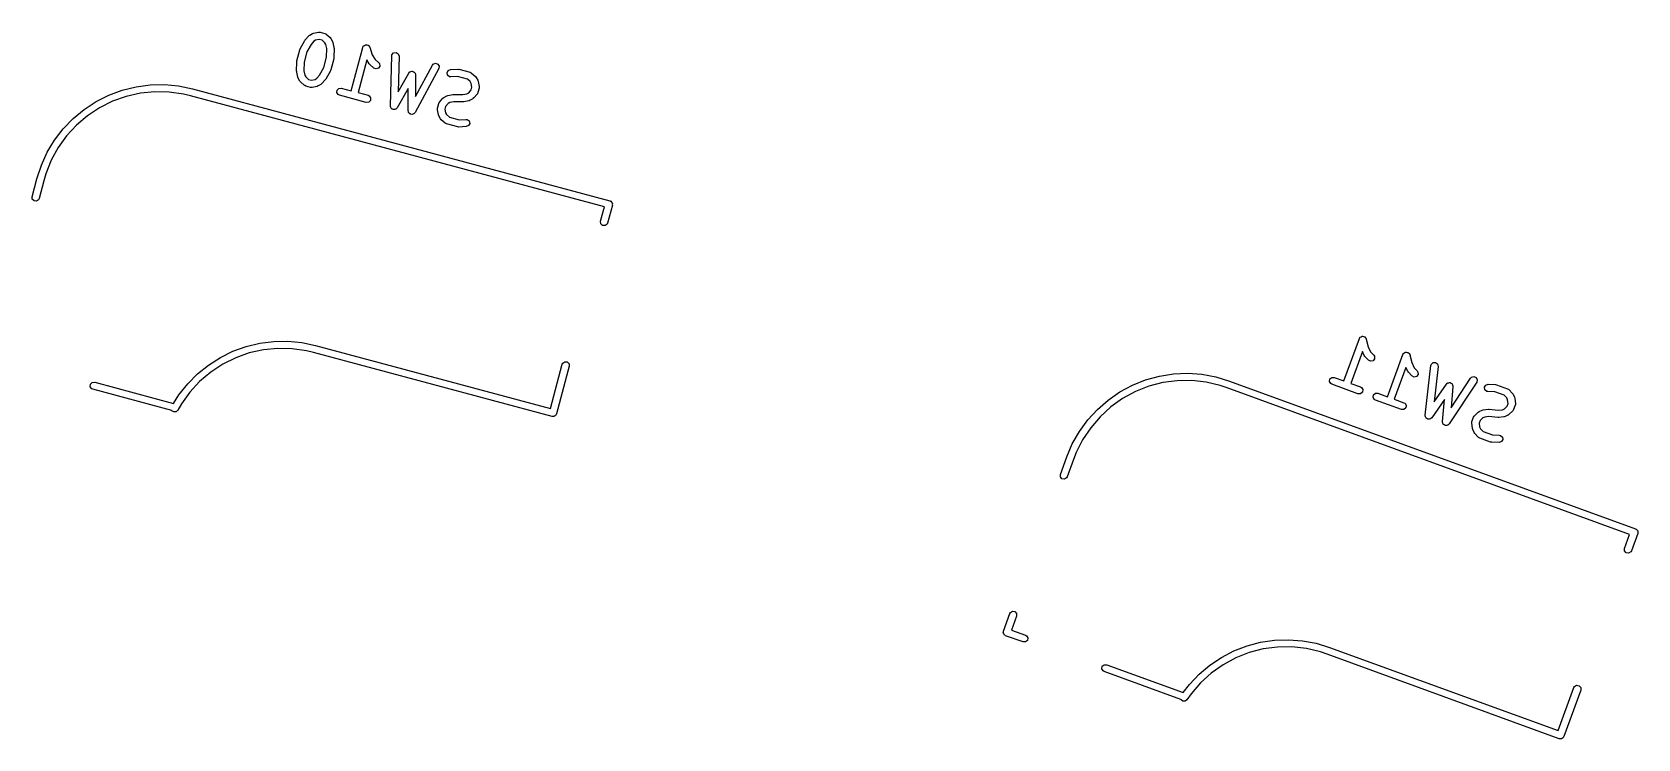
# Model space of a CAD drawing. Extents: x 96.8 to 191.9, y -145.5 to -71.1.
# Drawn here: x 158.85 to 191.9, y -145.47 to -130.94 of the extents above; entities that cross this region are included whole.
import ezdxf

# ---------------------------------------------------------------- set-up
doc = ezdxf.new("R2010")
doc.units = 0
doc.layers.add('BLACK', color=7, linetype='CONTINUOUS')

msp = doc.modelspace()

# ---------------------------------------------------------------- linework, layer by layer
at = {"layer": 'BLACK', "linetype": 'CONTINUOUS'}
for p, q in [((164.367, -131.28), (164.462, -131.108)), ((164.462, -131.108), (164.47, -131.098)), ((164.47, -131.098), (164.471, -131.095)), ((164.471, -131.095), (164.542, -131.015)), ((164.589, -131.188), (164.502, -131.344)), ((164.542, -131.015), (164.56, -131.001)), ((164.56, -131.001), (164.561, -131)), ((164.561, -131), (164.619, -130.966)), ((164.646, -131.124), (164.589, -131.188)), ((164.619, -130.966), (164.64, -130.958)), ((164.64, -130.958), (164.641, -130.958)), ((164.641, -130.958), (164.746, -130.936)), ((164.683, -131.102), (164.646, -131.124)), ((164.759, -131.087), (164.683, -131.102)), ((164.746, -130.936), (164.772, -130.936)), ((164.816, -131.102), (164.759, -131.087)), ((164.772, -130.936), (164.776, -130.938)), ((164.776, -130.938), (164.78, -130.937)), ((164.78, -130.937), (164.872, -130.962)), ((164.874, -131.153), (164.816, -131.102)), ((164.872, -130.962), (164.896, -130.973)), ((164.895, -131.19), (164.874, -131.153)), ((164.912, -131.275), (164.895, -131.19)), ((164.896, -130.973), (164.898, -130.977)), ((164.898, -130.977), (164.903, -130.978)), ((164.903, -130.978), (164.982, -131.049)), ((164.982, -131.049), (164.996, -131.066)), ((164.996, -131.066), (164.997, -131.067)), ((164.997, -131.067), (165.031, -131.126)), ((165.031, -131.126), (165.039, -131.147)), ((165.039, -131.147), (165.04, -131.148)), ((165.04, -131.148), (165.061, -131.253)), ((164.298, -131.527), (164.36, -131.297)), ((164.36, -131.297), (164.366, -131.283)), ((164.366, -131.283), (164.367, -131.28)), ((164.502, -131.344), (164.445, -131.557)), ((164.853, -131.666), (164.909, -131.453)), ((164.909, -131.453), (164.912, -131.275)), ((165.057, -131.483), (164.995, -131.713)), ((165.059, -131.465), (165.056, -131.48)), ((165.056, -131.48), (165.057, -131.483)), ((165.063, -131.269), (165.059, -131.465)), ((165.061, -131.253), (165.061, -131.266)), ((165.061, -131.266), (165.063, -131.269)), ((165.415, -132.143), (165.654, -131.249)), ((165.74, -131.509), (165.56, -132.181)), ((165.654, -131.249), (165.665, -131.225)), ((165.665, -131.225), (165.669, -131.223)), ((165.669, -131.223), (165.67, -131.219)), ((165.67, -131.219), (165.69, -131.209)), ((165.69, -131.209), (165.707, -131.196)), ((165.707, -131.196), (165.712, -131.196)), ((165.712, -131.196), (165.715, -131.194)), ((165.715, -131.194), (165.737, -131.199)), ((165.737, -131.199), (165.758, -131.201)), ((165.784, -131.585), (165.74, -131.509)), ((165.758, -131.201), (165.762, -131.204)), ((165.762, -131.204), (165.766, -131.204)), ((165.766, -131.204), (165.779, -131.221)), ((165.779, -131.221), (165.795, -131.237)), ((165.795, -131.237), (165.795, -131.241)), ((165.795, -131.241), (165.798, -131.244)), ((165.798, -131.244), (165.85, -131.4)), ((165.85, -131.4), (165.908, -131.5)), ((165.908, -131.5), (165.979, -131.562)), ((166.221, -132.454), (166.25, -131.427)), ((166.25, -131.427), (166.255, -131.401)), ((166.255, -131.401), (166.289, -131.363)), ((166.289, -131.363), (166.34, -131.355)), ((166.34, -131.355), (166.384, -131.382)), ((166.4, -131.431), (166.379, -132.161)), ((166.384, -131.382), (166.4, -131.431)), ((164.292, -131.741), (164.296, -131.545)), ((164.294, -131.744), (164.292, -131.741)), ((164.294, -131.757), (164.294, -131.744)), ((164.315, -131.862), (164.294, -131.757)), ((164.296, -131.545), (164.299, -131.53)), ((164.299, -131.53), (164.298, -131.527)), ((164.445, -131.557), (164.442, -131.735)), ((164.442, -131.735), (164.46, -131.82)), ((164.46, -131.82), (164.481, -131.857)), ((164.709, -131.886), (164.766, -131.822)), ((164.766, -131.822), (164.853, -131.666)), ((164.988, -131.73), (164.893, -131.902)), ((164.989, -131.727), (164.988, -131.73)), ((164.995, -131.713), (164.989, -131.727)), ((165.785, -131.586), (165.784, -131.585)), ((165.799, -131.604), (165.785, -131.586)), ((165.879, -131.675), (165.799, -131.604)), ((165.927, -131.693), (165.879, -131.675)), ((165.975, -131.677), (165.927, -131.693)), ((166.002, -131.633), (165.975, -131.677)), ((165.979, -131.562), (165.995, -131.583)), ((165.995, -131.583), (166.002, -131.633)), ((166.379, -132.161), (166.6, -131.778)), ((166.6, -131.778), (166.616, -131.758)), ((166.616, -131.758), (166.623, -131.756)), ((166.623, -131.756), (166.627, -131.751)), ((166.627, -131.751), (166.646, -131.747)), ((166.646, -131.747), (166.665, -131.741)), ((166.665, -131.741), (166.671, -131.743)), ((166.671, -131.743), (166.678, -131.742)), ((166.678, -131.742), (166.695, -131.752)), ((166.695, -131.752), (166.713, -131.758)), ((166.713, -131.758), (166.716, -131.764)), ((166.716, -131.764), (166.722, -131.767)), ((166.722, -131.767), (166.729, -131.786)), ((166.729, -131.786), (166.739, -131.803)), ((167.219, -131.686), (166.73, -132.591)), ((166.739, -131.803), (166.737, -131.809)), ((166.737, -131.809), (166.74, -131.816)), ((166.739, -132.258), (167.087, -131.615)), ((166.74, -131.816), (166.739, -132.258)), ((167.087, -131.615), (167.103, -131.595)), ((167.103, -131.595), (167.151, -131.576)), ((167.151, -131.576), (167.199, -131.592)), ((167.199, -131.592), (167.226, -131.635)), ((167.226, -131.635), (167.219, -131.686)), ((167.388, -131.774), (167.411, -131.728)), ((167.4, -131.824), (167.388, -131.774)), ((167.441, -131.855), (167.4, -131.824)), ((167.411, -131.728), (167.458, -131.708)), ((167.458, -131.708), (167.608, -131.699)), ((167.605, -131.849), (167.467, -131.858)), ((167.806, -131.903), (167.605, -131.849)), ((167.608, -131.699), (167.63, -131.702)), ((167.63, -131.702), (167.632, -131.701)), ((167.632, -131.701), (167.862, -131.763)), ((167.862, -131.763), (167.886, -131.774)), ((167.886, -131.774), (167.888, -131.778)), ((167.888, -131.778), (167.892, -131.779)), ((167.892, -131.779), (167.972, -131.85)), ((167.972, -131.85), (167.986, -131.868)), ((160.428, -132.233), (160.703, -132.131)), ((160.703, -132.131), (160.987, -132.06)), ((160.987, -132.06), (161.278, -132.022)), ((161.374, -132.162), (161.077, -132.192)), ((161.278, -132.022), (161.571, -132.016)), ((161.672, -132.168), (161.374, -132.162)), ((161.571, -132.016), (161.863, -132.044)), ((161.967, -132.21), (161.672, -132.168)), ((161.863, -132.044), (162.15, -132.104)), ((162.15, -132.104), (162.15, -132.104)), ((162.15, -132.104), (162.15, -132.104)), ((162.15, -132.104), (170.737, -134.405)), ((164.316, -131.863), (164.315, -131.862)), ((164.324, -131.884), (164.316, -131.863)), ((164.357, -131.942), (164.324, -131.884)), ((164.359, -131.944), (164.357, -131.942)), ((164.373, -131.961), (164.359, -131.944)), ((164.452, -132.032), (164.373, -131.961)), ((164.456, -132.033), (164.452, -132.032)), ((164.459, -132.037), (164.456, -132.033)), ((164.483, -132.048), (164.459, -132.037)), ((164.481, -131.857), (164.539, -131.908)), ((164.575, -132.073), (164.483, -132.048)), ((164.539, -131.908), (164.596, -131.923)), ((164.579, -132.072), (164.575, -132.073)), ((164.583, -132.074), (164.579, -132.072)), ((164.609, -132.074), (164.583, -132.074)), ((164.596, -131.923), (164.671, -131.908)), ((164.713, -132.052), (164.609, -132.074)), ((164.671, -131.908), (164.709, -131.886)), ((164.715, -132.052), (164.713, -132.052)), ((164.736, -132.044), (164.715, -132.052)), ((164.794, -132.01), (164.736, -132.044)), ((164.795, -132.009), (164.794, -132.01)), ((164.813, -131.995), (164.795, -132.009)), ((164.883, -131.915), (164.813, -131.995)), ((164.885, -131.912), (164.883, -131.915)), ((164.893, -131.902), (164.885, -131.912)), ((165.12, -132.18), (165.124, -132.129)), ((165.149, -132.222), (165.12, -132.18)), ((165.124, -132.129), (165.16, -132.093)), ((165.16, -132.093), (165.211, -132.088)), ((165.211, -132.088), (165.415, -132.143)), ((165.56, -132.181), (165.763, -132.236)), ((166.589, -132.097), (166.361, -132.494)), ((166.589, -132.555), (166.589, -132.097)), ((167.467, -131.858), (167.441, -131.855)), ((167.797, -132.203), (167.834, -132.182)), ((167.863, -131.954), (167.806, -131.903)), ((167.834, -132.182), (167.885, -132.124)), ((167.885, -131.991), (167.863, -131.954)), ((167.9, -132.066), (167.885, -131.991)), ((167.885, -132.124), (167.9, -132.066)), ((167.986, -131.868), (167.987, -131.869)), ((167.987, -131.869), (168.021, -131.927)), ((168.025, -132.18), (168.014, -132.204)), ((168.021, -131.927), (168.029, -131.948)), ((168.05, -132.088), (168.025, -132.18)), ((168.029, -131.948), (168.029, -131.949)), ((168.029, -131.949), (168.051, -132.054)), ((168.051, -132.08), (168.049, -132.084)), ((168.049, -132.084), (168.05, -132.088)), ((168.051, -132.054), (168.051, -132.08)), ((159.921, -132.526), (160.166, -132.365)), ((160.239, -132.491), (159.99, -132.655)), ((160.166, -132.365), (160.428, -132.233)), ((160.505, -132.358), (160.239, -132.491)), ((160.786, -132.258), (160.505, -132.358)), ((161.077, -132.192), (160.786, -132.258)), ((162.111, -132.249), (161.967, -132.21)), ((170.626, -134.53), (162.111, -132.249)), ((162.111, -132.249), (162.111, -132.249)), ((162.111, -132.249), (162.111, -132.249)), ((162.111, -132.249), (162.111, -132.249)), ((162.111, -132.249), (162.111, -132.249)), ((165.173, -132.233), (165.149, -132.222)), ((165.725, -132.381), (165.173, -132.233)), ((165.776, -132.376), (165.725, -132.381)), ((165.763, -132.236), (165.787, -132.247)), ((165.812, -132.34), (165.776, -132.376)), ((165.787, -132.247), (165.816, -132.289)), ((165.816, -132.289), (165.812, -132.34)), ((166.223, -132.462), (166.221, -132.454)), ((166.222, -132.469), (166.223, -132.462)), ((166.231, -132.485), (166.222, -132.469)), ((166.237, -132.503), (166.231, -132.485)), ((166.244, -132.507), (166.237, -132.503)), ((166.248, -132.514), (166.244, -132.507)), ((166.265, -132.52), (166.248, -132.514)), ((166.344, -132.514), (166.337, -132.516)), ((166.361, -132.494), (166.344, -132.514)), ((167.191, -132.508), (167.193, -132.504)), ((167.192, -132.534), (167.191, -132.508)), ((167.193, -132.499), (167.217, -132.407)), ((167.193, -132.504), (167.193, -132.499)), ((167.217, -132.407), (167.228, -132.384)), ((167.228, -132.384), (167.232, -132.381)), ((167.232, -132.381), (167.234, -132.377)), ((167.234, -132.377), (167.304, -132.297)), ((167.304, -132.297), (167.322, -132.283)), ((167.322, -132.283), (167.323, -132.282)), ((167.323, -132.282), (167.381, -132.249)), ((167.358, -132.463), (167.342, -132.521)), ((167.408, -132.406), (167.358, -132.463)), ((167.381, -132.249), (167.402, -132.241)), ((167.402, -132.241), (167.404, -132.24)), ((167.404, -132.24), (167.508, -132.219)), ((167.446, -132.384), (167.408, -132.406)), ((167.53, -132.367), (167.446, -132.384)), ((167.508, -132.219), (167.521, -132.218)), ((167.521, -132.218), (167.524, -132.217)), ((167.524, -132.217), (167.712, -132.22)), ((167.718, -132.37), (167.53, -132.367)), ((167.712, -132.22), (167.797, -132.203)), ((167.721, -132.369), (167.718, -132.37)), ((167.734, -132.369), (167.721, -132.369)), ((167.839, -132.348), (167.734, -132.369)), ((167.84, -132.347), (167.839, -132.348)), ((167.861, -132.339), (167.84, -132.347)), ((167.92, -132.305), (167.861, -132.339)), ((167.921, -132.304), (167.92, -132.305)), ((167.938, -132.29), (167.921, -132.304)), ((168.009, -132.21), (167.938, -132.29)), ((168.01, -132.206), (168.009, -132.21)), ((168.014, -132.204), (168.01, -132.206)), ((159.491, -132.924), (159.695, -132.713)), ((159.695, -132.713), (159.921, -132.526)), ((159.99, -132.655), (159.763, -132.849)), ((166.281, -132.53), (166.265, -132.52)), ((166.289, -132.529), (166.281, -132.53)), ((166.296, -132.531), (166.289, -132.529)), ((166.313, -132.525), (166.296, -132.531)), ((166.332, -132.522), (166.313, -132.525)), ((166.337, -132.516), (166.332, -132.522)), ((166.592, -132.562), (166.589, -132.555)), ((166.59, -132.57), (166.592, -132.562)), ((166.6, -132.586), (166.59, -132.57)), ((166.606, -132.603), (166.6, -132.586)), ((166.613, -132.607), (166.606, -132.603)), ((166.617, -132.614), (166.613, -132.607)), ((166.635, -132.619), (166.617, -132.614)), ((166.651, -132.629), (166.635, -132.619)), ((166.659, -132.627), (166.651, -132.629)), ((166.666, -132.63), (166.659, -132.627)), ((166.683, -132.623), (166.666, -132.63)), ((166.701, -132.62), (166.683, -132.623)), ((166.706, -132.614), (166.701, -132.62)), ((166.714, -132.611), (166.706, -132.614)), ((166.73, -132.591), (166.714, -132.611)), ((167.213, -132.638), (167.192, -132.534)), ((167.214, -132.64), (167.213, -132.638)), ((167.222, -132.661), (167.214, -132.64)), ((167.255, -132.719), (167.222, -132.661)), ((167.256, -132.72), (167.255, -132.719)), ((167.27, -132.738), (167.256, -132.72)), ((167.35, -132.808), (167.27, -132.738)), ((167.342, -132.521), (167.358, -132.596)), ((167.354, -132.81), (167.35, -132.808)), ((167.357, -132.814), (167.354, -132.81)), ((167.38, -132.825), (167.357, -132.814)), ((167.358, -132.596), (167.379, -132.633)), ((167.379, -132.633), (167.436, -132.684)), ((167.61, -132.886), (167.38, -132.825)), ((167.436, -132.684), (167.637, -132.738)), ((167.637, -132.738), (167.776, -132.73)), ((167.776, -132.73), (167.801, -132.733)), ((167.801, -132.733), (167.843, -132.763)), ((167.855, -132.813), (167.832, -132.859)), ((167.843, -132.763), (167.855, -132.813)), ((159.161, -133.408), (159.313, -133.156)), ((159.313, -133.156), (159.491, -132.924)), ((159.56, -133.068), (159.386, -133.31)), ((159.763, -132.849), (159.56, -133.068)), ((167.612, -132.886), (167.61, -132.886)), ((167.634, -132.889), (167.612, -132.886)), ((167.785, -132.88), (167.634, -132.889)), ((167.832, -132.859), (167.785, -132.88)), ((159.039, -133.674), (159.161, -133.408)), ((159.386, -133.31), (159.242, -133.571)), ((158.947, -133.953), (159.039, -133.674)), ((159.242, -133.571), (159.131, -133.848)), ((158.849, -134.321), (158.947, -133.953)), ((158.947, -133.953), (158.947, -133.953)), ((159.092, -133.992), (158.994, -134.36)), ((159.131, -133.848), (159.092, -133.992)), ((159.092, -133.992), (159.092, -133.992)), ((158.853, -134.372), (158.849, -134.321)), ((158.89, -134.408), (158.853, -134.372)), ((158.941, -134.413), (158.89, -134.408)), ((158.983, -134.383), (158.941, -134.413)), ((158.994, -134.36), (158.983, -134.383)), ((170.79, -134.496), (170.692, -134.864)), ((170.737, -134.405), (170.746, -134.409)), ((170.746, -134.409), (170.75, -134.409)), ((170.75, -134.409), (170.752, -134.411)), ((170.752, -134.411), (170.761, -134.416)), ((170.761, -134.416), (170.772, -134.432)), ((170.772, -134.432), (170.786, -134.445)), ((170.786, -134.445), (170.786, -134.452)), ((170.786, -134.452), (170.79, -134.458)), ((170.79, -134.458), (170.789, -134.477)), ((170.789, -134.477), (170.79, -134.496)), ((170.547, -134.826), (170.626, -134.53)), ((170.551, -134.877), (170.547, -134.826)), ((170.588, -134.913), (170.551, -134.877)), ((170.639, -134.917), (170.588, -134.913)), ((170.681, -134.888), (170.639, -134.917)), ((170.692, -134.864), (170.681, -134.888)), ((162.982, -137.502), (163.254, -137.404)), ((163.254, -137.404), (163.535, -137.337)), ((163.61, -137.471), (163.319, -137.536)), ((163.535, -137.337), (163.821, -137.301)), ((163.906, -137.442), (163.61, -137.471)), ((163.821, -137.301), (164.11, -137.296)), ((164.203, -137.448), (163.906, -137.442)), ((164.11, -137.296), (164.397, -137.324)), ((164.497, -137.49), (164.203, -137.448)), ((164.397, -137.324), (164.68, -137.383)), ((164.68, -137.383), (169.514, -138.679)), ((185.846, -138.11), (186.163, -137.241)), ((186.163, -137.241), (186.176, -137.218)), ((186.176, -137.218), (186.18, -137.216)), ((186.18, -137.216), (186.181, -137.212)), ((186.181, -137.212), (186.201, -137.204)), ((186.201, -137.204), (186.22, -137.193)), ((186.22, -137.193), (186.224, -137.194)), ((186.224, -137.194), (186.228, -137.192)), ((186.228, -137.192), (186.249, -137.198)), ((186.249, -137.198), (186.271, -137.202)), ((186.271, -137.202), (186.274, -137.205)), ((186.274, -137.205), (186.278, -137.206)), ((186.278, -137.206), (186.29, -137.224)), ((186.29, -137.224), (186.304, -137.241)), ((186.304, -137.241), (186.304, -137.245)), ((186.304, -137.245), (186.306, -137.249)), ((186.306, -137.249), (186.345, -137.409)), ((186.345, -137.409), (186.394, -137.513)), ((162.254, -137.965), (162.479, -137.784)), ((162.479, -137.784), (162.723, -137.629)), ((162.773, -137.768), (162.524, -137.932)), ((162.723, -137.629), (162.982, -137.502)), ((163.039, -137.636), (162.773, -137.768)), ((163.319, -137.536), (163.039, -137.636)), ((164.641, -137.528), (164.497, -137.49)), ((169.548, -138.843), (164.641, -137.528)), ((164.641, -137.528), (164.641, -137.528)), ((169.514, -138.679), (169.758, -137.77)), ((169.758, -137.77), (169.769, -137.746)), ((169.769, -137.746), (169.811, -137.717)), ((169.811, -137.717), (169.862, -137.721)), ((169.862, -137.721), (169.898, -137.757)), ((169.898, -137.757), (169.903, -137.809)), ((186.226, -137.507), (185.987, -138.162)), ((186.263, -137.587), (186.226, -137.507)), ((186.264, -137.588), (186.263, -137.587)), ((186.276, -137.607), (186.264, -137.588)), ((186.35, -137.684), (186.276, -137.607)), ((186.395, -137.707), (186.35, -137.684)), ((186.394, -137.513), (186.458, -137.581)), ((186.445, -137.695), (186.395, -137.707)), ((186.476, -137.654), (186.445, -137.695)), ((186.458, -137.581), (186.473, -137.603)), ((186.473, -137.603), (186.476, -137.654)), ((186.741, -138.436), (187.058, -137.567)), ((187.058, -137.567), (187.071, -137.544)), ((187.071, -137.544), (187.074, -137.542)), ((187.074, -137.542), (187.076, -137.538)), ((187.076, -137.538), (187.096, -137.529)), ((187.096, -137.529), (187.115, -137.519)), ((187.115, -137.519), (187.119, -137.519)), ((187.119, -137.519), (187.123, -137.518)), ((187.123, -137.518), (187.144, -137.524)), ((187.144, -137.524), (187.166, -137.527)), ((187.166, -137.527), (187.168, -137.531)), ((187.168, -137.531), (187.173, -137.532)), ((187.173, -137.532), (187.185, -137.55)), ((187.185, -137.55), (187.199, -137.567)), ((187.199, -137.567), (187.199, -137.571)), ((187.199, -137.571), (187.201, -137.575)), ((187.201, -137.575), (187.24, -137.734)), ((187.24, -137.734), (187.289, -137.839)), ((187.517, -138.817), (187.635, -137.796)), ((187.635, -137.796), (187.643, -137.771)), ((187.643, -137.771), (187.68, -137.735)), ((187.68, -137.735), (187.731, -137.732)), ((187.731, -137.732), (187.773, -137.763)), ((187.773, -137.763), (187.784, -137.813)), ((162.051, -138.17), (162.254, -137.965)), ((162.297, -138.124), (162.095, -138.342)), ((162.524, -137.932), (162.297, -138.124)), ((169.903, -137.809), (169.64, -138.79)), ((181.493, -138.2), (181.765, -138.091)), ((181.765, -138.091), (182.048, -138.013)), ((182.048, -138.013), (182.338, -137.968)), ((182.416, -138.107), (182.12, -138.147)), ((182.338, -137.968), (182.631, -137.955)), ((182.714, -138.103), (182.416, -138.107)), ((182.631, -137.955), (182.923, -137.975)), ((183.011, -138.135), (182.714, -138.103)), ((182.923, -137.975), (183.212, -138.028)), ((183.212, -138.028), (183.492, -138.113)), ((183.492, -138.113), (183.492, -138.113)), ((183.492, -138.113), (183.492, -138.113)), ((183.492, -138.113), (183.492, -138.113)), ((183.492, -138.113), (191.846, -141.153)), ((185.549, -138.122), (185.558, -138.071)), ((185.575, -138.166), (185.549, -138.122)), ((185.558, -138.071), (185.597, -138.038)), ((185.597, -138.038), (185.648, -138.038)), ((185.648, -138.038), (185.846, -138.11)), ((187.12, -137.833), (186.882, -138.487)), ((187.158, -137.913), (187.12, -137.833)), ((187.159, -137.914), (187.158, -137.913)), ((187.171, -137.933), (187.159, -137.914)), ((187.245, -138.01), (187.171, -137.933)), ((187.29, -138.033), (187.245, -138.01)), ((187.289, -137.839), (187.353, -137.907)), ((187.34, -138.021), (187.29, -138.033)), ((187.371, -137.98), (187.34, -138.021)), ((187.353, -137.907), (187.368, -137.929)), ((187.368, -137.929), (187.371, -137.98)), ((187.784, -137.813), (187.7, -138.539)), ((188.051, -138.666), (188.453, -138.056)), ((188.453, -138.056), (188.471, -138.037)), ((188.471, -138.037), (188.52, -138.022)), ((188.52, -138.022), (188.567, -138.043)), ((188.567, -138.043), (188.59, -138.089)), ((188.59, -138.089), (188.578, -138.139)), ((160.047, -138.231), (160.051, -138.179)), ((160.076, -138.273), (160.047, -138.231)), ((160.051, -138.179), (160.088, -138.143)), ((160.1, -138.284), (160.076, -138.273)), ((160.088, -138.143), (160.139, -138.139)), ((161.723, -138.719), (160.1, -138.284)), ((160.139, -138.139), (161.759, -138.573)), ((161.759, -138.573), (161.871, -138.396)), ((161.871, -138.396), (162.051, -138.17)), ((162.095, -138.342), (161.92, -138.583)), ((180.993, -138.505), (181.235, -138.339)), ((181.235, -138.339), (181.493, -138.2)), ((181.554, -138.332), (181.292, -138.474)), ((181.832, -138.222), (181.554, -138.332)), ((182.12, -138.147), (181.832, -138.222)), ((183.301, -138.203), (183.011, -138.135)), ((183.441, -138.253), (183.301, -138.203)), ((183.441, -138.254), (183.441, -138.253)), ((191.725, -141.269), (183.441, -138.254)), ((183.441, -138.254), (183.441, -138.254)), ((183.441, -138.254), (183.441, -138.254)), ((185.597, -138.179), (185.575, -138.166)), ((186.134, -138.375), (185.597, -138.179)), ((185.987, -138.162), (186.185, -138.234)), ((186.185, -138.375), (186.134, -138.375)), ((186.185, -138.234), (186.208, -138.247)), ((186.225, -138.342), (186.185, -138.375)), ((186.208, -138.247), (186.234, -138.291)), ((186.234, -138.291), (186.225, -138.342)), ((186.444, -138.447), (186.453, -138.397)), ((186.469, -138.492), (186.444, -138.447)), ((186.453, -138.397), (186.492, -138.364)), ((186.492, -138.364), (186.543, -138.364)), ((186.543, -138.364), (186.741, -138.436)), ((187.7, -138.539), (187.953, -138.176)), ((187.953, -138.176), (187.972, -138.158)), ((187.972, -138.158), (187.978, -138.156)), ((187.978, -138.156), (187.983, -138.151)), ((187.983, -138.151), (188.003, -138.15)), ((188.003, -138.15), (188.021, -138.144)), ((188.578, -138.139), (188.012, -138.997)), ((188.021, -138.144), (188.028, -138.147)), ((188.028, -138.147), (188.034, -138.147)), ((188.034, -138.147), (188.05, -138.158)), ((188.05, -138.158), (188.068, -138.166)), ((188.09, -138.226), (188.051, -138.666)), ((188.068, -138.166), (188.071, -138.172)), ((188.071, -138.172), (188.076, -138.176)), ((188.076, -138.176), (188.081, -138.195)), ((188.081, -138.195), (188.09, -138.213)), ((188.09, -138.213), (188.088, -138.219)), ((188.088, -138.219), (188.09, -138.226)), ((188.739, -138.241), (188.766, -138.197)), ((188.746, -138.292), (188.739, -138.241)), ((188.785, -138.326), (188.746, -138.292)), ((188.766, -138.197), (188.814, -138.181)), ((188.81, -138.331), (188.785, -138.326)), ((188.949, -138.335), (188.81, -138.331)), ((188.814, -138.181), (188.965, -138.185)), ((189.144, -138.406), (188.949, -138.335)), ((188.965, -138.185), (188.987, -138.19)), ((188.987, -138.19), (188.988, -138.19)), ((188.988, -138.19), (189.212, -138.271)), ((189.197, -138.462), (189.144, -138.406)), ((189.215, -138.501), (189.197, -138.462)), ((189.212, -138.271), (189.235, -138.284)), ((189.235, -138.284), (189.237, -138.288)), ((189.237, -138.288), (189.241, -138.29)), ((189.241, -138.29), (189.314, -138.367)), ((189.314, -138.367), (189.327, -138.386)), ((189.327, -138.386), (189.328, -138.387)), ((189.328, -138.387), (189.356, -138.448)), ((189.356, -138.448), (189.362, -138.47)), ((161.727, -138.727), (161.723, -138.719)), ((161.768, -138.75), (161.727, -138.727)), ((161.814, -138.744), (161.768, -138.75)), ((161.848, -138.713), (161.814, -138.744)), ((161.92, -138.583), (161.848, -138.713)), ((161.848, -138.713), (161.848, -138.713)), ((169.64, -138.79), (169.636, -138.799)), ((180.574, -138.914), (180.772, -138.698)), ((180.772, -138.698), (180.993, -138.505)), ((181.049, -138.647), (180.829, -138.847)), ((181.292, -138.474), (181.049, -138.647)), ((186.492, -138.505), (186.469, -138.492)), ((187.029, -138.7), (186.492, -138.505)), ((186.882, -138.487), (187.08, -138.559)), ((187.08, -138.7), (187.029, -138.7)), ((187.08, -138.559), (187.103, -138.572)), ((187.12, -138.667), (187.08, -138.7)), ((187.103, -138.572), (187.129, -138.617)), ((187.129, -138.617), (187.12, -138.667)), ((187.915, -138.493), (187.653, -138.868)), ((187.875, -138.949), (187.915, -138.493)), ((188.533, -138.828), (188.61, -138.755)), ((188.61, -138.755), (188.629, -138.742)), ((188.629, -138.742), (188.63, -138.741)), ((188.63, -138.741), (188.691, -138.713)), ((188.691, -138.713), (188.713, -138.707)), ((188.713, -138.707), (188.714, -138.706)), ((188.714, -138.706), (188.82, -138.694)), ((188.82, -138.694), (188.833, -138.695)), ((188.833, -138.695), (188.836, -138.694)), ((188.836, -138.694), (189.023, -138.714)), ((189.023, -138.714), (189.109, -138.704)), ((189.109, -138.704), (189.148, -138.686)), ((189.148, -138.686), (189.203, -138.633)), ((189.203, -138.633), (189.224, -138.577)), ((189.224, -138.577), (189.215, -138.501)), ((189.319, -138.73), (189.242, -138.803)), ((189.321, -138.726), (189.319, -138.73)), ((189.325, -138.723), (189.321, -138.726)), ((189.338, -138.701), (189.325, -138.723)), ((189.371, -138.611), (189.338, -138.701)), ((189.362, -138.47), (189.363, -138.471)), ((189.363, -138.471), (189.375, -138.577)), ((189.373, -138.603), (189.371, -138.607)), ((189.371, -138.607), (189.371, -138.611)), ((189.375, -138.577), (189.373, -138.603)), ((169.567, -138.841), (169.548, -138.843)), ((169.587, -138.843), (169.567, -138.841)), ((169.592, -138.839), (169.587, -138.843)), ((169.599, -138.839), (169.592, -138.839)), ((169.613, -138.825), (169.599, -138.839)), ((169.629, -138.814), (169.613, -138.825)), ((169.633, -138.805), (169.629, -138.814)), ((169.635, -138.802), (169.633, -138.805)), ((169.636, -138.799), (169.635, -138.802)), ((180.401, -139.151), (180.574, -138.914)), ((180.634, -139.073), (180.468, -139.321)), ((180.829, -138.847), (180.634, -139.073)), ((187.519, -138.824), (187.517, -138.817)), ((187.517, -138.832), (187.519, -138.824)), ((187.525, -138.849), (187.517, -138.832)), ((187.529, -138.867), (187.525, -138.849)), ((187.535, -138.871), (187.529, -138.867)), ((187.539, -138.878), (187.535, -138.871)), ((187.555, -138.886), (187.539, -138.878)), ((187.57, -138.897), (187.555, -138.886)), ((187.578, -138.897), (187.57, -138.897)), ((187.585, -138.9), (187.578, -138.897)), ((187.603, -138.895), (187.585, -138.9)), ((187.621, -138.894), (187.603, -138.895)), ((187.627, -138.889), (187.621, -138.894)), ((187.635, -138.887), (187.627, -138.889)), ((187.653, -138.868), (187.635, -138.887)), ((187.877, -138.957), (187.875, -138.949)), ((187.875, -138.964), (187.877, -138.957)), ((187.883, -138.981), (187.875, -138.964)), ((187.888, -138.999), (187.883, -138.981)), ((187.895, -139.003), (187.888, -138.999)), ((187.898, -139.01), (187.895, -139.003)), ((187.915, -139.017), (187.898, -139.01)), ((187.93, -139.028), (187.915, -139.017)), ((187.938, -139.027), (187.93, -139.028)), ((187.945, -139.03), (187.938, -139.027)), ((187.963, -139.025), (187.945, -139.03)), ((187.981, -139.024), (187.963, -139.025)), ((187.987, -139.018), (187.981, -139.024)), ((187.994, -139.016), (187.987, -139.018)), ((188.012, -138.997), (187.994, -139.016)), ((188.477, -138.981), (188.479, -138.955)), ((188.489, -139.086), (188.477, -138.981)), ((188.479, -138.955), (188.481, -138.951)), ((188.481, -138.946), (188.514, -138.857)), ((188.481, -138.951), (188.481, -138.946)), ((188.49, -139.088), (188.489, -139.086)), ((188.496, -139.109), (188.49, -139.088)), ((188.524, -139.171), (188.496, -139.109)), ((188.514, -138.857), (188.527, -138.834)), ((188.527, -138.834), (188.531, -138.832)), ((188.531, -138.832), (188.533, -138.828)), ((188.649, -138.925), (188.628, -138.981)), ((188.628, -138.981), (188.637, -139.057)), ((188.637, -139.057), (188.655, -139.096)), ((188.704, -138.872), (188.649, -138.925)), ((188.655, -139.096), (188.708, -139.152)), ((188.743, -138.854), (188.704, -138.872)), ((188.829, -138.844), (188.743, -138.854)), ((189.016, -138.864), (188.829, -138.844)), ((189.019, -138.863), (189.016, -138.864)), ((189.032, -138.864), (189.019, -138.863)), ((189.138, -138.851), (189.032, -138.864)), ((189.14, -138.851), (189.138, -138.851)), ((189.161, -138.845), (189.14, -138.851)), ((189.222, -138.816), (189.161, -138.845)), ((189.223, -138.815), (189.222, -138.816)), ((189.242, -138.803), (189.223, -138.815)), ((180.141, -139.676), (180.256, -139.406)), ((180.256, -139.406), (180.401, -139.151)), ((180.468, -139.321), (180.333, -139.587)), ((188.526, -139.172), (188.524, -139.171)), ((188.538, -139.19), (188.526, -139.172)), ((188.611, -139.268), (188.538, -139.19)), ((188.615, -139.27), (188.611, -139.268)), ((188.617, -139.274), (188.615, -139.27)), ((188.64, -139.287), (188.617, -139.274)), ((188.864, -139.368), (188.64, -139.287)), ((188.708, -139.152), (188.904, -139.223)), ((188.865, -139.368), (188.864, -139.368)), ((188.887, -139.373), (188.865, -139.368)), ((189.038, -139.377), (188.887, -139.373)), ((188.904, -139.223), (189.042, -139.227)), ((189.086, -139.36), (189.038, -139.377)), ((189.042, -139.227), (189.067, -139.232)), ((189.067, -139.232), (189.106, -139.266)), ((189.113, -139.317), (189.086, -139.36)), ((189.106, -139.266), (189.113, -139.317)), ((180.01, -140.034), (180.141, -139.676)), ((180.282, -139.727), (180.151, -140.085)), ((180.333, -139.587), (180.282, -139.727)), ((180.01, -140.085), (180.01, -140.034)), ((180.043, -140.124), (180.01, -140.085)), ((180.138, -140.107), (180.094, -140.133)), ((180.151, -140.085), (180.138, -140.107)), ((180.094, -140.133), (180.043, -140.124)), ((191.62, -141.556), (191.725, -141.269)), ((191.891, -141.249), (191.761, -141.607)), ((191.846, -141.153), (191.855, -141.158)), ((191.855, -141.158), (191.858, -141.159)), ((191.858, -141.159), (191.86, -141.161)), ((191.86, -141.161), (191.869, -141.166)), ((191.869, -141.166), (191.879, -141.183)), ((191.879, -141.183), (191.891, -141.198)), ((191.891, -141.198), (191.891, -141.205)), ((191.891, -141.205), (191.895, -141.211)), ((191.895, -141.211), (191.891, -141.23)), ((191.891, -141.23), (191.891, -141.249)), ((191.62, -141.607), (191.62, -141.556)), ((191.653, -141.647), (191.62, -141.607)), ((191.703, -141.656), (191.653, -141.647)), ((191.748, -141.63), (191.703, -141.656)), ((191.761, -141.607), (191.748, -141.63)), ((178.838, -143.256), (178.968, -142.898)), ((178.968, -142.898), (178.981, -142.875)), ((178.981, -142.875), (179.025, -142.85)), ((179.109, -142.949), (179.004, -143.237)), ((179.025, -142.85), (179.076, -142.858)), ((179.076, -142.858), (179.109, -142.898)), ((179.109, -142.898), (179.109, -142.949)), ((178.834, -143.294), (178.838, -143.275)), ((178.838, -143.3), (178.834, -143.294)), ((178.838, -143.275), (178.838, -143.256)), ((178.838, -143.307), (178.838, -143.3)), ((178.85, -143.322), (178.838, -143.307)), ((178.86, -143.339), (178.85, -143.322)), ((178.868, -143.344), (178.86, -143.339)), ((178.871, -143.346), (178.868, -143.344)), ((178.874, -143.347), (178.871, -143.346)), ((178.882, -143.352), (178.874, -143.347)), ((179.241, -143.482), (178.882, -143.352)), ((179.004, -143.237), (179.292, -143.341)), ((179.292, -143.341), (179.314, -143.354)), ((179.314, -143.354), (179.34, -143.399)), ((179.34, -143.399), (179.331, -143.449)), ((179.292, -143.482), (179.241, -143.482)), ((179.331, -143.449), (179.292, -143.482)), ((183.325, -143.8), (183.581, -143.667)), ((183.581, -143.667), (183.851, -143.563)), ((183.896, -143.701), (183.619, -143.81)), ((183.851, -143.563), (184.13, -143.489)), ((184.184, -143.626), (183.896, -143.701)), ((184.13, -143.489), (184.415, -143.446)), ((184.478, -143.587), (184.184, -143.626)), ((184.415, -143.446), (184.704, -143.435)), ((184.776, -143.583), (184.478, -143.587)), ((184.704, -143.435), (184.992, -143.456)), ((185.072, -143.615), (184.776, -143.583)), ((184.992, -143.456), (185.276, -143.509)), ((185.361, -143.683), (185.072, -143.615)), ((185.276, -143.509), (185.552, -143.593)), ((185.501, -143.734), (185.361, -143.683)), ((190.275, -145.471), (185.501, -143.734)), ((185.501, -143.734), (185.501, -143.734)), ((185.552, -143.593), (185.552, -143.593)), ((185.552, -143.593), (190.256, -145.305)), ((180.863, -144.033), (180.872, -143.982)), ((180.889, -144.077), (180.863, -144.033)), ((180.872, -143.982), (180.911, -143.949)), ((180.911, -144.09), (180.889, -144.077)), ((180.911, -143.949), (180.963, -143.949)), ((180.963, -143.949), (182.539, -144.523)), ((182.864, -144.147), (183.085, -143.961)), ((183.085, -143.961), (183.325, -143.8)), ((183.357, -143.951), (183.114, -144.123)), ((183.619, -143.81), (183.357, -143.951)), ((182.491, -144.665), (180.911, -144.09)), ((182.539, -144.523), (182.666, -144.356)), ((182.666, -144.356), (182.864, -144.147)), ((182.893, -144.322), (182.699, -144.547)), ((183.114, -144.123), (182.893, -144.322)), ((190.577, -144.42), (190.59, -144.398)), ((190.59, -144.398), (190.635, -144.372)), ((190.635, -144.372), (190.685, -144.381)), ((190.685, -144.381), (190.718, -144.42)), ((182.494, -144.674), (182.491, -144.665)), ((182.532, -144.7), (182.494, -144.674)), ((182.579, -144.699), (182.532, -144.7)), ((182.615, -144.67), (182.579, -144.699)), ((182.699, -144.547), (182.615, -144.67)), ((182.615, -144.67), (182.615, -144.67)), ((190.256, -145.305), (190.577, -144.42)), ((190.718, -144.472), (190.371, -145.426)), ((190.718, -144.42), (190.718, -144.472)), ((190.294, -145.471), (190.275, -145.471)), ((190.313, -145.475), (190.294, -145.471)), ((190.319, -145.471), (190.313, -145.475)), ((190.326, -145.471), (190.319, -145.471)), ((190.341, -145.459), (190.326, -145.471)), ((190.358, -145.449), (190.341, -145.459)), ((190.363, -145.44), (190.358, -145.449)), ((190.365, -145.438), (190.363, -145.44)), ((190.366, -145.435), (190.365, -145.438)), ((190.371, -145.426), (190.366, -145.435))]:
    msp.add_line(p, q, dxfattribs=at)

doc.saveas('drawing.dxf')
